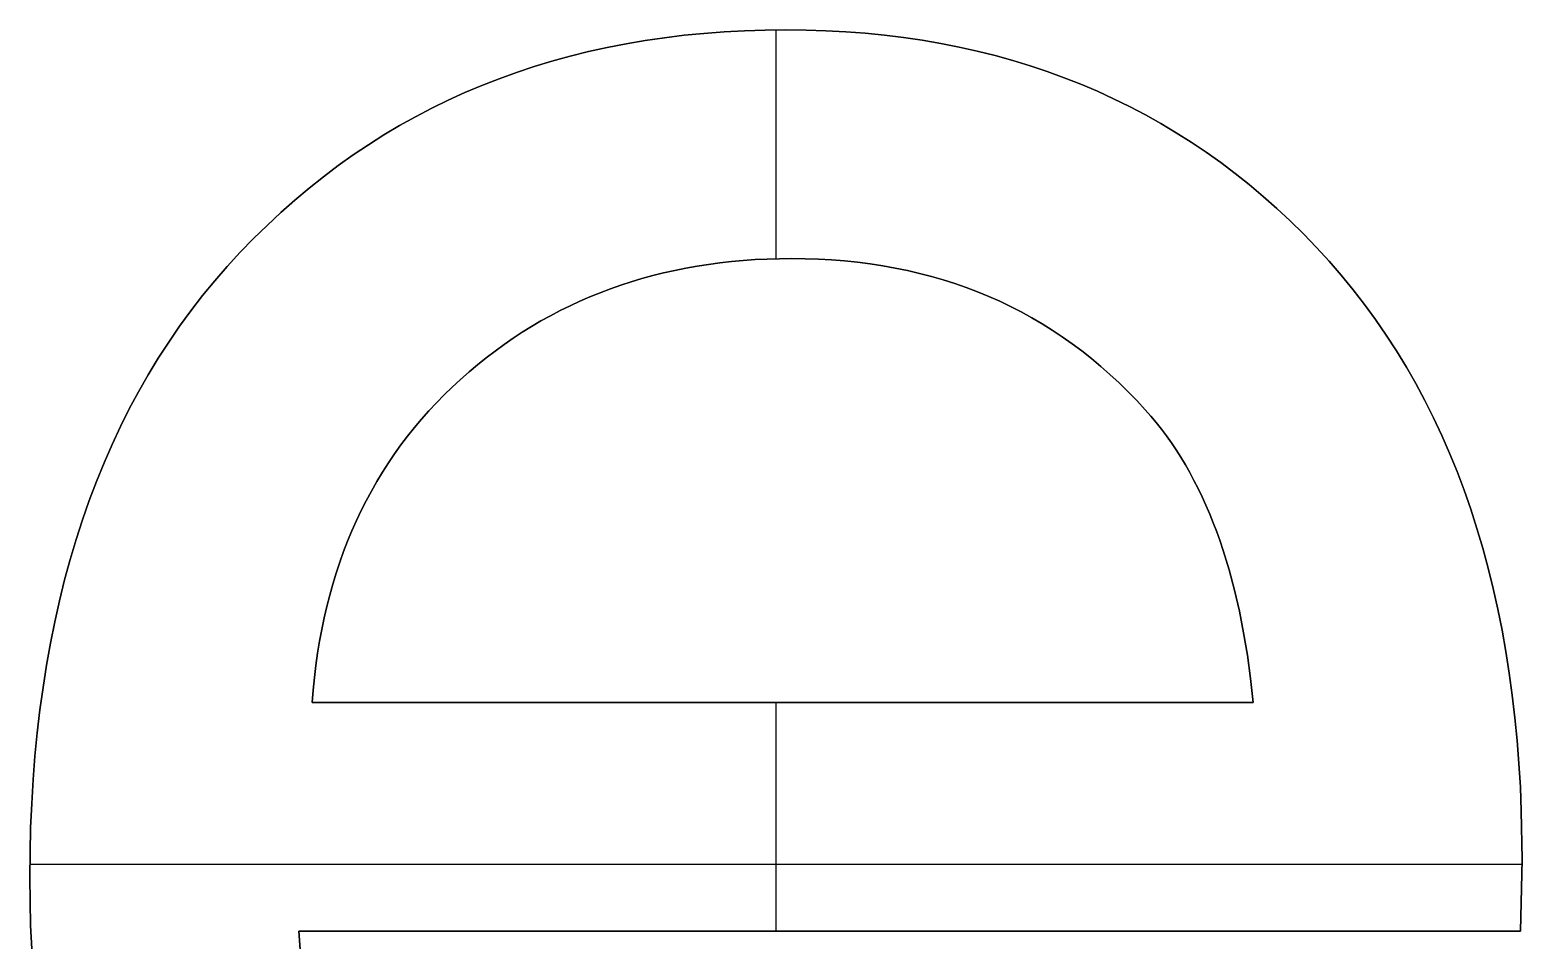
# Model space of a CAD drawing. Header units: millimetres. Extents: x 13281 to 14181, y -10285 to -9647.
# Drawn here: x 13312.2 to 13332.26, y -9666.79 to -9654.57 of the extents above; entities that cross this region are included whole.
import ezdxf

# ---------------------------------------------------------------- set-up
doc = ezdxf.new("R2010")
doc.units = ezdxf.units.MM
doc.header["$MEASUREMENT"] = 0
doc.layers.add('Default', color=7, linetype='Continuous', true_color=0xffffff)

msp = doc.modelspace()

# ---------------------------------------------------------------- linework, layer by layer
at = {"layer": 'Default'}
for p, q in [((13321.529, -9654.593), (13321.802, -9654.579)), ((13321.529, -9654.593, 1), (13321.802, -9654.579, 1)), ((13321.802, -9654.579, 0.5), (13321.529, -9654.593, 0.5)), ((13321.802, -9654.579), (13322.079, -9654.57)), ((13321.802, -9654.579, 1), (13322.079, -9654.57, 1)), ((13322.079, -9654.57, 0.5), (13321.802, -9654.579, 0.5)), ((13322.079, -9654.57), (13322.359, -9654.567)), ((13322.079, -9654.57, 1), (13322.359, -9654.567, 1)), ((13322.359, -9654.567, 0.5), (13322.079, -9654.57, 0.5)), ((13322.226, -9654.567), (13322.226, -9657.642)), ((13322.226, -9654.567, 1), (13322.226, -9657.642, 1)), ((13322.359, -9654.567), (13322.63, -9654.57)), ((13322.359, -9654.567, 1), (13322.63, -9654.57, 1)), ((13322.63, -9654.57, 0.5), (13322.359, -9654.567, 0.5)), ((13322.359, -9654.567), (13322.359, -9654.567, 1)), ((13322.63, -9654.57), (13322.898, -9654.578)), ((13322.63, -9654.57, 1), (13322.898, -9654.578, 1)), ((13322.898, -9654.578, 0.5), (13322.63, -9654.57, 0.5)), ((13322.898, -9654.578), (13323.163, -9654.593)), ((13322.898, -9654.578, 1), (13323.163, -9654.593, 1)), ((13323.163, -9654.593, 0.5), (13322.898, -9654.578, 0.5)), ((13323.163, -9654.593), (13323.425, -9654.612)), ((13323.163, -9654.593, 1), (13323.425, -9654.612, 1)), ((13323.425, -9654.612, 0.5), (13323.163, -9654.593, 0.5)), ((13319.957, -9654.803), (13320.21, -9654.754)), ((13319.957, -9654.803, 1), (13320.21, -9654.754, 1)), ((13320.21, -9654.754, 0.5), (13319.957, -9654.803, 0.5)), ((13320.21, -9654.754), (13320.467, -9654.71)), ((13320.21, -9654.754, 1), (13320.467, -9654.71, 1)), ((13320.467, -9654.71, 0.5), (13320.21, -9654.754, 0.5)), ((13320.467, -9654.71), (13320.728, -9654.672)), ((13320.467, -9654.71, 1), (13320.728, -9654.672, 1)), ((13320.728, -9654.672, 0.5), (13320.467, -9654.71, 0.5)), ((13320.728, -9654.672), (13320.991, -9654.64)), ((13320.728, -9654.672, 1), (13320.991, -9654.64, 1)), ((13320.991, -9654.64, 0.5), (13320.728, -9654.672, 0.5)), ((13320.991, -9654.64), (13321.258, -9654.614)), ((13320.991, -9654.64, 1), (13321.258, -9654.614, 1)), ((13321.258, -9654.614, 0.5), (13320.991, -9654.64, 0.5)), ((13321.258, -9654.614), (13321.529, -9654.593)), ((13321.258, -9654.614, 1), (13321.529, -9654.593, 1)), ((13321.529, -9654.593, 0.5), (13321.258, -9654.614, 0.5)), ((13323.425, -9654.612), (13323.684, -9654.638)), ((13323.425, -9654.612, 1), (13323.684, -9654.638, 1)), ((13323.684, -9654.638, 0.5), (13323.425, -9654.612, 0.5)), ((13323.684, -9654.638), (13323.94, -9654.67)), ((13323.684, -9654.638, 1), (13323.94, -9654.67, 1)), ((13323.94, -9654.67, 0.5), (13323.684, -9654.638, 0.5)), ((13323.94, -9654.67), (13324.192, -9654.707)), ((13323.94, -9654.67, 1), (13324.192, -9654.707, 1)), ((13324.192, -9654.707, 0.5), (13323.94, -9654.67, 0.5)), ((13324.192, -9654.707), (13324.442, -9654.749)), ((13324.192, -9654.707, 1), (13324.442, -9654.749, 1)), ((13324.442, -9654.749, 0.5), (13324.192, -9654.707, 0.5)), ((13324.442, -9654.749), (13324.688, -9654.798)), ((13324.442, -9654.749, 1), (13324.688, -9654.798, 1)), ((13324.688, -9654.798, 0.5), (13324.442, -9654.749, 0.5)), ((13318.974, -9655.06), (13319.215, -9654.987)), ((13318.974, -9655.06, 1), (13319.215, -9654.987, 1)), ((13319.215, -9654.987, 0.5), (13318.974, -9655.06, 0.5)), ((13319.215, -9654.987), (13319.459, -9654.92)), ((13319.215, -9654.987, 1), (13319.459, -9654.92, 1)), ((13319.459, -9654.92, 0.5), (13319.215, -9654.987, 0.5)), ((13319.459, -9654.92), (13319.706, -9654.859)), ((13319.459, -9654.92, 1), (13319.706, -9654.859, 1)), ((13319.706, -9654.859, 0.5), (13319.459, -9654.92, 0.5)), ((13319.706, -9654.859), (13319.957, -9654.803)), ((13319.706, -9654.859, 1), (13319.957, -9654.803, 1)), ((13319.957, -9654.803, 0.5), (13319.706, -9654.859, 0.5)), ((13324.688, -9654.798), (13324.931, -9654.852)), ((13324.688, -9654.798, 1), (13324.931, -9654.852, 1)), ((13324.931, -9654.852, 0.5), (13324.688, -9654.798, 0.5)), ((13324.931, -9654.852), (13325.171, -9654.912)), ((13324.931, -9654.852, 1), (13325.171, -9654.912, 1)), ((13325.171, -9654.912, 0.5), (13324.931, -9654.852, 0.5)), ((13325.171, -9654.912), (13325.408, -9654.978)), ((13325.171, -9654.912, 1), (13325.408, -9654.978, 1)), ((13325.408, -9654.978, 0.5), (13325.171, -9654.912, 0.5)), ((13325.408, -9654.978), (13325.642, -9655.049)), ((13325.408, -9654.978, 1), (13325.642, -9655.049, 1)), ((13325.642, -9655.049, 0.5), (13325.408, -9654.978, 0.5)), ((13318.503, -9655.223), (13318.737, -9655.139)), ((13318.503, -9655.223, 1), (13318.737, -9655.139, 1)), ((13318.737, -9655.139, 0.5), (13318.503, -9655.223, 0.5)), ((13318.737, -9655.139), (13318.974, -9655.06)), ((13318.737, -9655.139, 1), (13318.974, -9655.06, 1)), ((13318.974, -9655.06, 0.5), (13318.737, -9655.139, 0.5)), ((13325.642, -9655.049), (13325.873, -9655.126)), ((13325.642, -9655.049, 1), (13325.873, -9655.126, 1)), ((13325.873, -9655.126, 0.5), (13325.642, -9655.049, 0.5)), ((13325.873, -9655.126), (13326.1, -9655.209)), ((13325.873, -9655.126, 1), (13326.1, -9655.209, 1)), ((13326.1, -9655.209, 0.5), (13325.873, -9655.126, 0.5)), ((13318.044, -9655.41), (13318.272, -9655.314)), ((13318.044, -9655.41, 1), (13318.272, -9655.314, 1)), ((13318.272, -9655.314, 0.5), (13318.044, -9655.41, 0.5)), ((13318.272, -9655.314), (13318.503, -9655.223)), ((13318.272, -9655.314, 1), (13318.503, -9655.223, 1)), ((13318.503, -9655.223, 0.5), (13318.272, -9655.314, 0.5)), ((13326.1, -9655.209), (13326.325, -9655.297)), ((13326.1, -9655.209, 1), (13326.325, -9655.297, 1)), ((13326.325, -9655.297, 0.5), (13326.1, -9655.209, 0.5)), ((13326.325, -9655.297), (13326.546, -9655.391)), ((13326.325, -9655.297, 1), (13326.546, -9655.391, 1)), ((13326.546, -9655.391, 0.5), (13326.325, -9655.297, 0.5)), ((13326.546, -9655.391), (13326.764, -9655.491)), ((13326.546, -9655.391, 1), (13326.764, -9655.491, 1)), ((13326.764, -9655.491, 0.5), (13326.546, -9655.391, 0.5)), ((13317.599, -9655.62), (13317.82, -9655.512)), ((13317.599, -9655.62, 1), (13317.82, -9655.512, 1)), ((13317.82, -9655.512, 0.5), (13317.599, -9655.62, 0.5)), ((13317.82, -9655.512), (13318.044, -9655.41)), ((13317.82, -9655.512, 1), (13318.044, -9655.41, 1)), ((13318.044, -9655.41, 0.5), (13317.82, -9655.512, 0.5)), ((13326.764, -9655.491), (13326.979, -9655.597)), ((13326.764, -9655.491, 1), (13326.979, -9655.597, 1)), ((13326.979, -9655.597, 0.5), (13326.764, -9655.491, 0.5)), ((13317.167, -9655.853), (13317.381, -9655.734)), ((13317.167, -9655.853, 1), (13317.381, -9655.734, 1)), ((13317.381, -9655.734, 0.5), (13317.167, -9655.853, 0.5)), ((13317.381, -9655.734), (13317.599, -9655.62)), ((13317.381, -9655.734, 1), (13317.599, -9655.62, 1)), ((13317.599, -9655.62, 0.5), (13317.381, -9655.734, 0.5)), ((13326.979, -9655.597), (13327.191, -9655.708)), ((13326.979, -9655.597, 1), (13327.191, -9655.708, 1)), ((13327.191, -9655.708, 0.5), (13326.979, -9655.597, 0.5)), ((13327.191, -9655.708), (13327.4, -9655.825)), ((13327.191, -9655.708, 1), (13327.4, -9655.825, 1)), ((13327.4, -9655.825, 0.5), (13327.191, -9655.708, 0.5)), ((13316.748, -9656.11), (13316.955, -9655.979)), ((13316.748, -9656.11, 1), (13316.955, -9655.979, 1)), ((13316.955, -9655.979, 0.5), (13316.748, -9656.11, 0.5)), ((13316.955, -9655.979), (13317.167, -9655.853)), ((13316.955, -9655.979, 1), (13317.167, -9655.853, 1)), ((13317.167, -9655.853, 0.5), (13316.955, -9655.979, 0.5)), ((13327.4, -9655.825), (13327.605, -9655.948)), ((13327.4, -9655.825, 1), (13327.605, -9655.948, 1)), ((13327.605, -9655.948, 0.5), (13327.4, -9655.825, 0.5)), ((13327.605, -9655.948), (13327.808, -9656.076)), ((13327.605, -9655.948, 1), (13327.808, -9656.076, 1)), ((13327.808, -9656.076, 0.5), (13327.605, -9655.948, 0.5)), ((13316.543, -9656.247), (13316.748, -9656.11)), ((13316.543, -9656.247, 1), (13316.748, -9656.11, 1)), ((13316.748, -9656.11, 0.5), (13316.543, -9656.247, 0.5)), ((13327.808, -9656.076), (13328.007, -9656.21)), ((13327.808, -9656.076, 1), (13328.007, -9656.21, 1)), ((13328.007, -9656.21, 0.5), (13327.808, -9656.076, 0.5)), ((13316.144, -9656.539), (13316.342, -9656.39)), ((13316.144, -9656.539, 1), (13316.342, -9656.39, 1)), ((13316.342, -9656.39, 0.5), (13316.144, -9656.539, 0.5)), ((13316.342, -9656.39), (13316.543, -9656.247)), ((13316.342, -9656.39, 1), (13316.543, -9656.247, 1)), ((13316.543, -9656.247, 0.5), (13316.342, -9656.39, 0.5)), ((13328.007, -9656.21), (13328.204, -9656.35)), ((13328.007, -9656.21, 1), (13328.204, -9656.35, 1)), ((13328.204, -9656.35, 0.5), (13328.007, -9656.21, 0.5)), ((13328.204, -9656.35), (13328.397, -9656.495)), ((13328.204, -9656.35, 1), (13328.397, -9656.495, 1)), ((13328.397, -9656.495, 0.5), (13328.204, -9656.35, 0.5)), ((13315.949, -9656.694), (13316.144, -9656.539)), ((13315.949, -9656.694, 1), (13316.144, -9656.539, 1)), ((13316.144, -9656.539, 0.5), (13315.949, -9656.694, 0.5)), ((13328.397, -9656.495), (13328.587, -9656.646)), ((13328.397, -9656.495, 1), (13328.587, -9656.646, 1)), ((13328.587, -9656.646, 0.5), (13328.397, -9656.495, 0.5)), ((13315.757, -9656.854), (13315.949, -9656.694)), ((13315.757, -9656.854, 1), (13315.949, -9656.694, 1)), ((13315.949, -9656.694, 0.5), (13315.757, -9656.854, 0.5)), ((13328.587, -9656.646), (13328.774, -9656.803)), ((13328.587, -9656.646, 1), (13328.774, -9656.803, 1)), ((13328.774, -9656.803, 0.5), (13328.587, -9656.646, 0.5)), ((13315.569, -9657.021), (13315.757, -9656.854)), ((13315.569, -9657.021, 1), (13315.757, -9656.854, 1)), ((13315.757, -9656.854, 0.5), (13315.569, -9657.021, 0.5)), ((13328.774, -9656.803), (13328.958, -9656.966)), ((13328.774, -9656.803, 1), (13328.958, -9656.966, 1)), ((13328.958, -9656.966, 0.5), (13328.774, -9656.803, 0.5)), ((13328.958, -9656.966), (13329.138, -9657.134)), ((13328.958, -9656.966, 1), (13329.138, -9657.134, 1)), ((13329.138, -9657.134, 0.5), (13328.958, -9656.966, 0.5)), ((13315.202, -9657.371), (13315.384, -9657.193)), ((13315.202, -9657.371, 1), (13315.384, -9657.193, 1)), ((13315.384, -9657.193, 0.5), (13315.202, -9657.371, 0.5)), ((13315.384, -9657.193), (13315.569, -9657.021)), ((13315.384, -9657.193, 1), (13315.569, -9657.021, 1)), ((13315.569, -9657.021, 0.5), (13315.384, -9657.193, 0.5)), ((13329.138, -9657.134), (13329.316, -9657.308)), ((13329.138, -9657.134, 1), (13329.316, -9657.308, 1)), ((13329.316, -9657.308, 0.5), (13329.138, -9657.134, 0.5)), ((13315.024, -9657.554), (13315.202, -9657.371)), ((13315.024, -9657.554, 1), (13315.202, -9657.371, 1)), ((13315.202, -9657.371, 0.5), (13315.024, -9657.554, 0.5)), ((13329.316, -9657.308), (13329.49, -9657.488)), ((13329.316, -9657.308, 1), (13329.49, -9657.488, 1)), ((13329.49, -9657.488, 0.5), (13329.316, -9657.308, 0.5)), ((13314.85, -9657.744), (13315.024, -9657.554)), ((13314.85, -9657.744, 1), (13315.024, -9657.554, 1)), ((13315.024, -9657.554, 0.5), (13314.85, -9657.744, 0.5)), ((13315.024, -9657.554), (13315.024, -9657.554, 1)), ((13329.49, -9657.488), (13329.661, -9657.673)), ((13329.49, -9657.488, 1), (13329.661, -9657.673, 1)), ((13329.661, -9657.673, 0.5), (13329.49, -9657.488, 0.5)), ((13329.49, -9657.488), (13329.49, -9657.488, 1)), ((13314.682, -9657.937), (13314.85, -9657.744)), ((13314.682, -9657.937, 1), (13314.85, -9657.744, 1)), ((13314.85, -9657.744, 0.5), (13314.682, -9657.937, 0.5)), ((13320.716, -9657.831), (13320.864, -9657.798)), ((13320.864, -9657.798, 1), (13320.716, -9657.831, 1)), ((13320.716, -9657.831, 0.5), (13320.864, -9657.798, 0.5)), ((13320.864, -9657.798), (13321.013, -9657.767)), ((13321.013, -9657.767, 1), (13320.864, -9657.798, 1)), ((13320.864, -9657.798, 0.5), (13321.013, -9657.767, 0.5)), ((13321.013, -9657.767), (13321.165, -9657.741)), ((13321.165, -9657.741, 1), (13321.013, -9657.767, 1)), ((13321.013, -9657.767, 0.5), (13321.165, -9657.741, 0.5)), ((13321.165, -9657.741), (13321.318, -9657.717)), ((13321.318, -9657.717, 1), (13321.165, -9657.741, 1)), ((13321.165, -9657.741, 0.5), (13321.318, -9657.717, 0.5)), ((13321.318, -9657.717), (13321.473, -9657.696)), ((13321.473, -9657.696, 1), (13321.318, -9657.717, 1)), ((13321.318, -9657.717, 0.5), (13321.473, -9657.696, 0.5)), ((13321.473, -9657.696), (13321.629, -9657.679)), ((13321.629, -9657.679, 1), (13321.473, -9657.696, 1)), ((13321.473, -9657.696, 0.5), (13321.629, -9657.679, 0.5)), ((13321.629, -9657.679), (13321.787, -9657.664)), ((13321.787, -9657.664, 1), (13321.629, -9657.679, 1)), ((13321.629, -9657.679, 0.5), (13321.787, -9657.664, 0.5)), ((13321.787, -9657.664), (13321.946, -9657.653)), ((13321.946, -9657.653, 1), (13321.787, -9657.664, 1)), ((13321.787, -9657.664, 0.5), (13321.946, -9657.653, 0.5)), ((13321.946, -9657.653), (13322.108, -9657.645)), ((13322.108, -9657.645, 1), (13321.946, -9657.653, 1)), ((13321.946, -9657.653, 0.5), (13322.108, -9657.645, 0.5)), ((13322.108, -9657.645), (13322.271, -9657.641)), ((13322.271, -9657.641, 1), (13322.108, -9657.645, 1)), ((13322.108, -9657.645, 0.5), (13322.271, -9657.641, 0.5)), ((13322.271, -9657.641), (13322.435, -9657.639)), ((13322.435, -9657.639, 1), (13322.271, -9657.641, 1)), ((13322.271, -9657.641, 0.5), (13322.435, -9657.639, 0.5)), ((13322.435, -9657.639), (13322.617, -9657.641)), ((13322.617, -9657.641, 1), (13322.435, -9657.639, 1)), ((13322.435, -9657.639, 0.5), (13322.617, -9657.641, 0.5)), ((13322.435, -9657.639), (13322.435, -9657.639, 1)), ((13322.617, -9657.641), (13322.796, -9657.647)), ((13322.796, -9657.647, 1), (13322.617, -9657.641, 1)), ((13322.617, -9657.641, 0.5), (13322.796, -9657.647, 0.5)), ((13322.796, -9657.647), (13322.974, -9657.657)), ((13322.974, -9657.657, 1), (13322.796, -9657.647, 1)), ((13322.796, -9657.647, 0.5), (13322.974, -9657.657, 0.5)), ((13322.974, -9657.657), (13323.149, -9657.671)), ((13323.149, -9657.671, 1), (13322.974, -9657.657, 1)), ((13322.974, -9657.657, 0.5), (13323.149, -9657.671, 0.5)), ((13323.149, -9657.671), (13323.322, -9657.689)), ((13323.322, -9657.689, 1), (13323.149, -9657.671, 1)), ((13323.149, -9657.671, 0.5), (13323.322, -9657.689, 0.5)), ((13323.322, -9657.689), (13323.493, -9657.711)), ((13323.493, -9657.711, 1), (13323.322, -9657.689, 1)), ((13323.322, -9657.689, 0.5), (13323.493, -9657.711, 0.5)), ((13323.493, -9657.711), (13323.662, -9657.736)), ((13323.662, -9657.736, 1), (13323.493, -9657.711, 1)), ((13323.493, -9657.711, 0.5), (13323.662, -9657.736, 0.5)), ((13323.662, -9657.736), (13323.828, -9657.766)), ((13323.828, -9657.766, 1), (13323.662, -9657.736, 1)), ((13323.662, -9657.736, 0.5), (13323.828, -9657.766, 0.5)), ((13323.828, -9657.766), (13323.993, -9657.8)), ((13323.993, -9657.8, 1), (13323.828, -9657.766, 1)), ((13323.828, -9657.766, 0.5), (13323.993, -9657.8, 0.5)), ((13323.993, -9657.8), (13324.155, -9657.838)), ((13324.155, -9657.838, 1), (13323.993, -9657.8, 1)), ((13323.993, -9657.8, 0.5), (13324.155, -9657.838, 0.5)), ((13329.661, -9657.673), (13329.825, -9657.863)), ((13329.661, -9657.673, 1), (13329.825, -9657.863, 1)), ((13329.825, -9657.863, 0.5), (13329.661, -9657.673, 0.5)), ((13314.519, -9658.136), (13314.682, -9657.937)), ((13314.519, -9658.136, 1), (13314.682, -9657.937, 1)), ((13314.682, -9657.937, 0.5), (13314.519, -9658.136, 0.5)), ((13320, -9658.045), (13320.14, -9657.996)), ((13320.14, -9657.996, 1), (13320, -9658.045, 1)), ((13320, -9658.045, 0.5), (13320.14, -9657.996, 0.5)), ((13320.14, -9657.996), (13320.281, -9657.95)), ((13320.281, -9657.95, 1), (13320.14, -9657.996, 1)), ((13320.14, -9657.996, 0.5), (13320.281, -9657.95, 0.5)), ((13320.281, -9657.95), (13320.424, -9657.907)), ((13320.424, -9657.907, 1), (13320.281, -9657.95, 1)), ((13320.281, -9657.95, 0.5), (13320.424, -9657.907, 0.5)), ((13320.424, -9657.907), (13320.569, -9657.867)), ((13320.569, -9657.867, 1), (13320.424, -9657.907, 1)), ((13320.424, -9657.907, 0.5), (13320.569, -9657.867, 0.5)), ((13320.569, -9657.867), (13320.716, -9657.831)), ((13320.716, -9657.831, 1), (13320.569, -9657.867, 1)), ((13320.569, -9657.867, 0.5), (13320.716, -9657.831, 0.5)), ((13324.155, -9657.838), (13324.316, -9657.879)), ((13324.316, -9657.879, 1), (13324.155, -9657.838, 1)), ((13324.155, -9657.838, 0.5), (13324.316, -9657.879, 0.5)), ((13324.316, -9657.879), (13324.474, -9657.925)), ((13324.474, -9657.925, 1), (13324.316, -9657.879, 1)), ((13324.316, -9657.879, 0.5), (13324.474, -9657.925, 0.5)), ((13324.474, -9657.925), (13324.63, -9657.975)), ((13324.63, -9657.975, 1), (13324.474, -9657.925, 1)), ((13324.474, -9657.925, 0.5), (13324.63, -9657.975, 0.5)), ((13324.63, -9657.975), (13324.784, -9658.028)), ((13324.784, -9658.028, 1), (13324.63, -9657.975, 1)), ((13324.63, -9657.975, 0.5), (13324.784, -9658.028, 0.5)), ((13329.825, -9657.863), (13329.985, -9658.057)), ((13329.825, -9657.863, 1), (13329.985, -9658.057, 1)), ((13329.985, -9658.057, 0.5), (13329.825, -9657.863, 0.5)), ((13314.361, -9658.339), (13314.519, -9658.136)), ((13314.361, -9658.339, 1), (13314.519, -9658.136, 1)), ((13314.519, -9658.136, 0.5), (13314.361, -9658.339, 0.5)), ((13319.59, -9658.211), (13319.725, -9658.152)), ((13319.725, -9658.152, 1), (13319.59, -9658.211, 1)), ((13319.59, -9658.211, 0.5), (13319.725, -9658.152, 0.5)), ((13319.725, -9658.152), (13319.862, -9658.097)), ((13319.862, -9658.097, 1), (13319.725, -9658.152, 1)), ((13319.725, -9658.152, 0.5), (13319.862, -9658.097, 0.5)), ((13319.862, -9658.097), (13320, -9658.045)), ((13320, -9658.045, 1), (13319.862, -9658.097, 1)), ((13319.862, -9658.097, 0.5), (13320, -9658.045, 0.5)), ((13324.784, -9658.028), (13324.936, -9658.086)), ((13324.936, -9658.086, 1), (13324.784, -9658.028, 1)), ((13324.784, -9658.028, 0.5), (13324.936, -9658.086, 0.5)), ((13324.936, -9658.086), (13325.085, -9658.147)), ((13325.085, -9658.147, 1), (13324.936, -9658.086, 1)), ((13324.936, -9658.086, 0.5), (13325.085, -9658.147, 0.5)), ((13325.085, -9658.147), (13325.233, -9658.213)), ((13325.233, -9658.213, 1), (13325.085, -9658.147, 1)), ((13325.085, -9658.147, 0.5), (13325.233, -9658.213, 0.5)), ((13329.985, -9658.057), (13330.139, -9658.256)), ((13329.985, -9658.057, 1), (13330.139, -9658.256, 1)), ((13330.139, -9658.256, 0.5), (13329.985, -9658.057, 0.5)), ((13314.209, -9658.547), (13314.361, -9658.339)), ((13314.209, -9658.547, 1), (13314.361, -9658.339, 1)), ((13314.361, -9658.339, 0.5), (13314.209, -9658.547, 0.5)), ((13319.195, -9658.406), (13319.325, -9658.338)), ((13319.325, -9658.338, 1), (13319.195, -9658.406, 1)), ((13319.195, -9658.406, 0.5), (13319.325, -9658.338, 0.5)), ((13319.325, -9658.338), (13319.457, -9658.273)), ((13319.457, -9658.273, 1), (13319.325, -9658.338, 1)), ((13319.325, -9658.338, 0.5), (13319.457, -9658.273, 0.5)), ((13319.457, -9658.273), (13319.59, -9658.211)), ((13319.59, -9658.211, 1), (13319.457, -9658.273, 1)), ((13319.457, -9658.273, 0.5), (13319.59, -9658.211, 0.5)), ((13325.233, -9658.213), (13325.378, -9658.282)), ((13325.378, -9658.282, 1), (13325.233, -9658.213, 1)), ((13325.233, -9658.213, 0.5), (13325.378, -9658.282, 0.5)), ((13325.378, -9658.282), (13325.521, -9658.356)), ((13325.521, -9658.356, 1), (13325.378, -9658.282, 1)), ((13325.378, -9658.282, 0.5), (13325.521, -9658.356, 0.5)), ((13325.521, -9658.356), (13325.663, -9658.433)), ((13325.663, -9658.433, 1), (13325.521, -9658.356, 1)), ((13325.521, -9658.356, 0.5), (13325.663, -9658.433, 0.5)), ((13330.139, -9658.256), (13330.287, -9658.459)), ((13330.139, -9658.256, 1), (13330.287, -9658.459, 1)), ((13330.287, -9658.459, 0.5), (13330.139, -9658.256, 0.5)), ((13314.063, -9658.76), (13314.209, -9658.547)), ((13314.063, -9658.76, 1), (13314.209, -9658.547, 1)), ((13314.209, -9658.547, 0.5), (13314.063, -9658.76, 0.5)), ((13318.815, -9658.629), (13318.94, -9658.552)), ((13318.94, -9658.552, 1), (13318.815, -9658.629, 1)), ((13318.815, -9658.629, 0.5), (13318.94, -9658.552, 0.5)), ((13318.94, -9658.552), (13319.067, -9658.477)), ((13319.067, -9658.477, 1), (13318.94, -9658.552, 1)), ((13318.94, -9658.552, 0.5), (13319.067, -9658.477, 0.5)), ((13319.067, -9658.477), (13319.195, -9658.406)), ((13319.195, -9658.406, 1), (13319.067, -9658.477, 1)), ((13319.067, -9658.477, 0.5), (13319.195, -9658.406, 0.5)), ((13325.663, -9658.433), (13325.802, -9658.515)), ((13325.802, -9658.515, 1), (13325.663, -9658.433, 1)), ((13325.663, -9658.433, 0.5), (13325.802, -9658.515, 0.5)), ((13325.802, -9658.515), (13325.939, -9658.6)), ((13325.939, -9658.6, 1), (13325.802, -9658.515, 1)), ((13325.802, -9658.515, 0.5), (13325.939, -9658.6, 0.5)), ((13325.939, -9658.6), (13326.073, -9658.689)), ((13326.073, -9658.689, 1), (13325.939, -9658.6, 1)), ((13325.939, -9658.6, 0.5), (13326.073, -9658.689, 0.5)), ((13330.287, -9658.459), (13330.43, -9658.667)), ((13330.287, -9658.459, 1), (13330.43, -9658.667, 1)), ((13330.43, -9658.667, 0.5), (13330.287, -9658.459, 0.5)), ((13313.922, -9658.977), (13314.063, -9658.76)), ((13313.922, -9658.977, 1), (13314.063, -9658.76, 1)), ((13314.063, -9658.76, 0.5), (13313.922, -9658.977, 0.5)), ((13318.45, -9658.881), (13318.57, -9658.794)), ((13318.57, -9658.794, 1), (13318.45, -9658.881, 1)), ((13318.45, -9658.881, 0.5), (13318.57, -9658.794, 0.5)), ((13318.57, -9658.794), (13318.692, -9658.71)), ((13318.692, -9658.71, 1), (13318.57, -9658.794, 1)), ((13318.57, -9658.794, 0.5), (13318.692, -9658.71, 0.5)), ((13318.692, -9658.71), (13318.815, -9658.629)), ((13318.815, -9658.629, 1), (13318.692, -9658.71, 1)), ((13318.692, -9658.71, 0.5), (13318.815, -9658.629, 0.5)), ((13326.073, -9658.689), (13326.206, -9658.783)), ((13326.206, -9658.783, 1), (13326.073, -9658.689, 1)), ((13326.073, -9658.689, 0.5), (13326.206, -9658.783, 0.5)), ((13326.206, -9658.783), (13326.336, -9658.88)), ((13326.336, -9658.88, 1), (13326.206, -9658.783, 1)), ((13326.206, -9658.783, 0.5), (13326.336, -9658.88, 0.5)), ((13330.43, -9658.667), (13330.568, -9658.88)), ((13330.43, -9658.667, 1), (13330.568, -9658.88, 1)), ((13330.568, -9658.88, 0.5), (13330.43, -9658.667, 0.5)), ((13313.787, -9659.2), (13313.922, -9658.977)), ((13313.787, -9659.2, 1), (13313.922, -9658.977, 1)), ((13313.922, -9658.977, 0.5), (13313.787, -9659.2, 0.5)), ((13318.215, -9659.065), (13318.332, -9658.971)), ((13318.332, -9658.971, 1), (13318.215, -9659.065, 1)), ((13318.215, -9659.065, 0.5), (13318.332, -9658.971, 0.5)), ((13318.332, -9658.971), (13318.45, -9658.881)), ((13318.45, -9658.881, 1), (13318.332, -9658.971, 1)), ((13318.332, -9658.971, 0.5), (13318.45, -9658.881, 0.5)), ((13326.336, -9658.88), (13326.465, -9658.981)), ((13326.465, -9658.981, 1), (13326.336, -9658.88, 1)), ((13326.336, -9658.88, 0.5), (13326.465, -9658.981, 0.5)), ((13326.465, -9658.981), (13326.591, -9659.087)), ((13326.591, -9659.087, 1), (13326.465, -9658.981, 1)), ((13326.465, -9658.981, 0.5), (13326.591, -9659.087, 0.5)), ((13330.568, -9658.88), (13330.7, -9659.097)), ((13330.568, -9658.88, 1), (13330.7, -9659.097, 1)), ((13330.7, -9659.097, 0.5), (13330.568, -9658.88, 0.5)), ((13313.657, -9659.427), (13313.787, -9659.2)), ((13313.657, -9659.427, 1), (13313.787, -9659.2, 1)), ((13313.787, -9659.2, 0.5), (13313.657, -9659.427, 0.5)), ((13317.986, -9659.261), (13318.1, -9659.162)), ((13318.1, -9659.162, 1), (13317.986, -9659.261, 1)), ((13317.986, -9659.261, 0.5), (13318.1, -9659.162, 0.5)), ((13318.1, -9659.162), (13318.215, -9659.065)), ((13318.215, -9659.065, 1), (13318.1, -9659.162, 1)), ((13318.1, -9659.162, 0.5), (13318.215, -9659.065, 0.5)), ((13326.591, -9659.087), (13326.715, -9659.196)), ((13326.715, -9659.196, 1), (13326.591, -9659.087, 1)), ((13326.591, -9659.087, 0.5), (13326.715, -9659.196, 0.5)), ((13326.715, -9659.196), (13326.837, -9659.309)), ((13326.837, -9659.309, 1), (13326.715, -9659.196, 1)), ((13326.715, -9659.196, 0.5), (13326.837, -9659.309, 0.5)), ((13330.7, -9659.097), (13330.827, -9659.319)), ((13330.7, -9659.097, 1), (13330.827, -9659.319, 1)), ((13330.827, -9659.319, 0.5), (13330.7, -9659.097, 0.5)), ((13317.767, -9659.468), (13317.875, -9659.364)), ((13317.875, -9659.364, 1), (13317.767, -9659.468, 1)), ((13317.767, -9659.468, 0.5), (13317.875, -9659.364, 0.5)), ((13317.875, -9659.364), (13317.986, -9659.261)), ((13317.986, -9659.261, 1), (13317.875, -9659.364, 1)), ((13317.875, -9659.364, 0.5), (13317.986, -9659.261, 0.5)), ((13317.986, -9659.261), (13317.986, -9659.261, 1)), ((13326.837, -9659.309), (13326.957, -9659.426)), ((13326.957, -9659.426, 1), (13326.837, -9659.309, 1)), ((13326.837, -9659.309, 0.5), (13326.957, -9659.426, 0.5)), ((13330.827, -9659.319), (13330.949, -9659.546)), ((13330.827, -9659.319, 1), (13330.949, -9659.546, 1)), ((13330.949, -9659.546, 0.5), (13330.827, -9659.319, 0.5)), ((13313.533, -9659.658), (13313.657, -9659.427)), ((13313.533, -9659.658, 1), (13313.657, -9659.427, 1)), ((13313.657, -9659.427, 0.5), (13313.533, -9659.658, 0.5)), ((13317.561, -9659.684), (13317.662, -9659.575)), ((13317.662, -9659.575, 1), (13317.561, -9659.684, 1)), ((13317.561, -9659.684, 0.5), (13317.662, -9659.575, 0.5)), ((13317.662, -9659.575), (13317.767, -9659.468)), ((13317.767, -9659.468, 1), (13317.662, -9659.575, 1)), ((13317.662, -9659.575, 0.5), (13317.767, -9659.468, 0.5)), ((13326.957, -9659.426), (13327.075, -9659.547)), ((13327.075, -9659.547, 1), (13326.957, -9659.426, 1)), ((13326.957, -9659.426, 0.5), (13327.075, -9659.547, 0.5)), ((13327.075, -9659.547), (13327.19, -9659.672)), ((13327.19, -9659.672, 1), (13327.075, -9659.547, 1)), ((13327.075, -9659.547, 0.5), (13327.19, -9659.672, 0.5)), ((13330.949, -9659.546), (13331.065, -9659.778)), ((13330.949, -9659.546, 1), (13331.065, -9659.778, 1)), ((13331.065, -9659.778, 0.5), (13330.949, -9659.546, 0.5)), ((13313.414, -9659.895), (13313.533, -9659.658)), ((13313.414, -9659.895, 1), (13313.533, -9659.658, 1)), ((13313.533, -9659.658, 0.5), (13313.414, -9659.895, 0.5)), ((13317.367, -9659.908), (13317.462, -9659.795)), ((13317.462, -9659.795, 1), (13317.367, -9659.908, 1)), ((13317.367, -9659.908, 0.5), (13317.462, -9659.795, 0.5)), ((13317.462, -9659.795), (13317.561, -9659.684)), ((13317.561, -9659.684, 1), (13317.462, -9659.795, 1)), ((13317.462, -9659.795, 0.5), (13317.561, -9659.684, 0.5)), ((13327.19, -9659.672), (13327.264, -9659.755)), ((13327.264, -9659.755, 1), (13327.19, -9659.672, 1)), ((13327.19, -9659.672, 0.5), (13327.264, -9659.755, 0.5)), ((13327.19, -9659.672), (13327.19, -9659.672, 1)), ((13327.264, -9659.755), (13327.336, -9659.841)), ((13327.336, -9659.841, 1), (13327.264, -9659.755, 1)), ((13327.264, -9659.755, 0.5), (13327.336, -9659.841, 0.5)), ((13331.065, -9659.778), (13331.176, -9660.014)), ((13331.065, -9659.778, 1), (13331.176, -9660.014, 1)), ((13331.176, -9660.014, 0.5), (13331.065, -9659.778, 0.5)), ((13313.301, -9660.136), (13313.414, -9659.895)), ((13313.301, -9660.136, 1), (13313.414, -9659.895, 1)), ((13313.414, -9659.895, 0.5), (13313.301, -9660.136, 0.5)), ((13317.274, -9660.024), (13317.367, -9659.908)), ((13317.367, -9659.908, 1), (13317.274, -9660.024, 1)), ((13317.274, -9660.024, 0.5), (13317.367, -9659.908, 0.5)), ((13327.336, -9659.841), (13327.406, -9659.929)), ((13327.406, -9659.929, 1), (13327.336, -9659.841, 1)), ((13327.336, -9659.841, 0.5), (13327.406, -9659.929, 0.5)), ((13327.406, -9659.929), (13327.474, -9660.02)), ((13327.474, -9660.02, 1), (13327.406, -9659.929, 1)), ((13327.406, -9659.929, 0.5), (13327.474, -9660.02, 0.5)), ((13313.193, -9660.382), (13313.301, -9660.136)), ((13313.193, -9660.382, 1), (13313.301, -9660.136, 1)), ((13313.301, -9660.136, 0.5), (13313.193, -9660.382, 0.5)), ((13317.099, -9660.261), (13317.185, -9660.141)), ((13317.185, -9660.141, 1), (13317.099, -9660.261, 1)), ((13317.099, -9660.261, 0.5), (13317.185, -9660.141, 0.5)), ((13317.185, -9660.141), (13317.274, -9660.024)), ((13317.274, -9660.024, 1), (13317.185, -9660.141, 1)), ((13317.185, -9660.141, 0.5), (13317.274, -9660.024, 0.5)), ((13327.474, -9660.02), (13327.541, -9660.114)), ((13327.541, -9660.114, 1), (13327.474, -9660.02, 1)), ((13327.474, -9660.02, 0.5), (13327.541, -9660.114, 0.5)), ((13327.541, -9660.114), (13327.605, -9660.21)), ((13327.605, -9660.21, 1), (13327.541, -9660.114, 1)), ((13327.541, -9660.114, 0.5), (13327.605, -9660.21, 0.5)), ((13331.176, -9660.014), (13331.281, -9660.254)), ((13331.176, -9660.014, 1), (13331.281, -9660.254, 1)), ((13331.281, -9660.254, 0.5), (13331.176, -9660.014, 0.5)), ((13313.091, -9660.632), (13313.193, -9660.382)), ((13313.091, -9660.632, 1), (13313.193, -9660.382, 1)), ((13313.193, -9660.382, 0.5), (13313.091, -9660.632, 0.5)), ((13316.937, -9660.506), (13317.017, -9660.382)), ((13317.017, -9660.382, 1), (13316.937, -9660.506, 1)), ((13316.937, -9660.506, 0.5), (13317.017, -9660.382, 0.5)), ((13317.017, -9660.382), (13317.099, -9660.261)), ((13317.099, -9660.261, 1), (13317.017, -9660.382, 1)), ((13317.017, -9660.382, 0.5), (13317.099, -9660.261, 0.5)), ((13327.605, -9660.21), (13327.668, -9660.308)), ((13327.668, -9660.308, 1), (13327.605, -9660.21, 1)), ((13327.605, -9660.21, 0.5), (13327.668, -9660.308, 0.5)), ((13327.668, -9660.308), (13327.729, -9660.409)), ((13327.729, -9660.409, 1), (13327.668, -9660.308, 1)), ((13327.668, -9660.308, 0.5), (13327.729, -9660.409, 0.5)), ((13327.729, -9660.409), (13327.788, -9660.513)), ((13327.788, -9660.513, 1), (13327.729, -9660.409, 1)), ((13327.729, -9660.409, 0.5), (13327.788, -9660.513, 0.5)), ((13331.281, -9660.254), (13331.381, -9660.499)), ((13331.281, -9660.254, 1), (13331.381, -9660.499, 1)), ((13331.381, -9660.499, 0.5), (13331.281, -9660.254, 0.5)), ((13316.86, -9660.632), (13316.937, -9660.506)), ((13316.937, -9660.506, 1), (13316.86, -9660.632, 1)), ((13316.86, -9660.632, 0.5), (13316.937, -9660.506, 0.5)), ((13327.788, -9660.513), (13327.845, -9660.619)), ((13327.845, -9660.619, 1), (13327.788, -9660.513, 1)), ((13327.788, -9660.513, 0.5), (13327.845, -9660.619, 0.5)), ((13331.381, -9660.499), (13331.476, -9660.749)), ((13331.381, -9660.499, 1), (13331.476, -9660.749, 1)), ((13331.476, -9660.749, 0.5), (13331.381, -9660.499, 0.5)), ((13312.994, -9660.888), (13313.091, -9660.632)), ((13312.994, -9660.888, 1), (13313.091, -9660.632, 1)), ((13313.091, -9660.632, 0.5), (13312.994, -9660.888, 0.5)), ((13316.717, -9660.891), (13316.787, -9660.761)), ((13316.787, -9660.761, 1), (13316.717, -9660.891, 1)), ((13316.717, -9660.891, 0.5), (13316.787, -9660.761, 0.5)), ((13316.787, -9660.761), (13316.86, -9660.632)), ((13316.86, -9660.632, 1), (13316.787, -9660.761, 1)), ((13316.787, -9660.761, 0.5), (13316.86, -9660.632, 0.5)), ((13327.845, -9660.619), (13327.901, -9660.728)), ((13327.901, -9660.728, 1), (13327.845, -9660.619, 1)), ((13327.845, -9660.619, 0.5), (13327.901, -9660.728, 0.5)), ((13327.901, -9660.728), (13327.954, -9660.839)), ((13327.954, -9660.839, 1), (13327.901, -9660.728, 1)), ((13327.901, -9660.728, 0.5), (13327.954, -9660.839, 0.5)), ((13331.476, -9660.749), (13331.565, -9661.004)), ((13331.476, -9660.749, 1), (13331.565, -9661.004, 1)), ((13331.565, -9661.004, 0.5), (13331.476, -9660.749, 0.5)), ((13312.903, -9661.148), (13312.994, -9660.888)), ((13312.903, -9661.148, 1), (13312.994, -9660.888, 1)), ((13312.994, -9660.888, 0.5), (13312.903, -9661.148, 0.5)), ((13316.65, -9661.023), (13316.717, -9660.891)), ((13316.717, -9660.891, 1), (13316.65, -9661.023, 1)), ((13316.65, -9661.023, 0.5), (13316.717, -9660.891, 0.5)), ((13327.954, -9660.839), (13328.006, -9660.953)), ((13328.006, -9660.953, 1), (13327.954, -9660.839, 1)), ((13327.954, -9660.839, 0.5), (13328.006, -9660.953, 0.5)), ((13328.006, -9660.953), (13328.056, -9661.07)), ((13328.056, -9661.07, 1), (13328.006, -9660.953, 1)), ((13328.006, -9660.953, 0.5), (13328.056, -9661.07, 0.5)), ((13331.565, -9661.004), (13331.649, -9661.263)), ((13331.565, -9661.004, 1), (13331.649, -9661.263, 1)), ((13331.649, -9661.263, 0.5), (13331.565, -9661.004, 0.5)), ((13312.817, -9661.412), (13312.903, -9661.148)), ((13312.817, -9661.412, 1), (13312.903, -9661.148, 1)), ((13312.903, -9661.148, 0.5), (13312.817, -9661.412, 0.5)), ((13316.525, -9661.295), (13316.586, -9661.158)), ((13316.586, -9661.158, 1), (13316.525, -9661.295, 1)), ((13316.525, -9661.295, 0.5), (13316.586, -9661.158, 0.5)), ((13316.586, -9661.158), (13316.65, -9661.023)), ((13316.65, -9661.023, 1), (13316.586, -9661.158, 1)), ((13316.586, -9661.158, 0.5), (13316.65, -9661.023, 0.5)), ((13328.056, -9661.07), (13328.104, -9661.189)), ((13328.104, -9661.189, 1), (13328.056, -9661.07, 1)), ((13328.056, -9661.07, 0.5), (13328.104, -9661.189, 0.5)), ((13328.104, -9661.189), (13328.15, -9661.31)), ((13328.15, -9661.31, 1), (13328.104, -9661.189, 1)), ((13328.104, -9661.189, 0.5), (13328.15, -9661.31, 0.5)), ((13312.737, -9661.682), (13312.817, -9661.412)), ((13312.737, -9661.682, 1), (13312.817, -9661.412, 1)), ((13312.817, -9661.412, 0.5), (13312.737, -9661.682, 0.5)), ((13316.468, -9661.434), (13316.525, -9661.295)), ((13316.525, -9661.295, 1), (13316.468, -9661.434, 1)), ((13316.468, -9661.434, 0.5), (13316.525, -9661.295, 0.5)), ((13328.15, -9661.31), (13328.195, -9661.434)), ((13328.195, -9661.434, 1), (13328.15, -9661.31, 1)), ((13328.15, -9661.31, 0.5), (13328.195, -9661.434, 0.5)), ((13331.649, -9661.263), (13331.727, -9661.527)), ((13331.649, -9661.263, 1), (13331.727, -9661.527, 1)), ((13331.727, -9661.527, 0.5), (13331.649, -9661.263, 0.5)), ((13316.362, -9661.718), (13316.413, -9661.575)), ((13316.413, -9661.575, 1), (13316.362, -9661.718, 1)), ((13316.362, -9661.718, 0.5), (13316.413, -9661.575, 0.5)), ((13316.413, -9661.575), (13316.468, -9661.434)), ((13316.468, -9661.434, 1), (13316.413, -9661.575, 1)), ((13316.413, -9661.575, 0.5), (13316.468, -9661.434, 0.5)), ((13328.195, -9661.434), (13328.238, -9661.561)), ((13328.238, -9661.561, 1), (13328.195, -9661.434, 1)), ((13328.195, -9661.434, 0.5), (13328.238, -9661.561, 0.5)), ((13328.238, -9661.561), (13328.278, -9661.69)), ((13328.278, -9661.69, 1), (13328.238, -9661.561, 1)), ((13328.238, -9661.561, 0.5), (13328.278, -9661.69, 0.5)), ((13331.727, -9661.527), (13331.8, -9661.796)), ((13331.727, -9661.527, 1), (13331.8, -9661.796, 1)), ((13331.8, -9661.796, 0.5), (13331.727, -9661.527, 0.5)), ((13312.663, -9661.956), (13312.737, -9661.682)), ((13312.663, -9661.956, 1), (13312.737, -9661.682, 1)), ((13312.737, -9661.682, 0.5), (13312.663, -9661.956, 0.5)), ((13316.314, -9661.863), (13316.362, -9661.718)), ((13316.362, -9661.718, 1), (13316.314, -9661.863, 1)), ((13316.314, -9661.863, 0.5), (13316.362, -9661.718, 0.5)), ((13328.278, -9661.69), (13328.317, -9661.822)), ((13328.317, -9661.822, 1), (13328.278, -9661.69, 1)), ((13328.278, -9661.69, 0.5), (13328.317, -9661.822, 0.5)), ((13331.8, -9661.796), (13331.867, -9662.069)), ((13331.8, -9661.796, 1), (13331.867, -9662.069, 1)), ((13331.867, -9662.069, 0.5), (13331.8, -9661.796, 0.5)), ((13312.594, -9662.235), (13312.663, -9661.956)), ((13312.594, -9662.235, 1), (13312.663, -9661.956, 1)), ((13312.663, -9661.956, 0.5), (13312.594, -9662.235, 0.5)), ((13316.227, -9662.16), (13316.269, -9662.011)), ((13316.269, -9662.011, 1), (13316.227, -9662.16, 1)), ((13316.227, -9662.16, 0.5), (13316.269, -9662.011, 0.5)), ((13316.269, -9662.011), (13316.314, -9661.863)), ((13316.314, -9661.863, 1), (13316.269, -9662.011, 1)), ((13316.269, -9662.011, 0.5), (13316.314, -9661.863, 0.5)), ((13328.317, -9661.822), (13328.39, -9662.093)), ((13328.39, -9662.093, 1), (13328.317, -9661.822, 1)), ((13328.317, -9661.822, 0.5), (13328.39, -9662.093, 0.5)), ((13316.188, -9662.312), (13316.227, -9662.16)), ((13316.227, -9662.16, 1), (13316.188, -9662.312, 1)), ((13316.188, -9662.312, 0.5), (13316.227, -9662.16, 0.5)), ((13328.39, -9662.093), (13328.455, -9662.375)), ((13328.455, -9662.375, 1), (13328.39, -9662.093, 1)), ((13328.39, -9662.093, 0.5), (13328.455, -9662.375, 0.5)), ((13331.867, -9662.069), (13331.929, -9662.347)), ((13331.867, -9662.069, 1), (13331.929, -9662.347, 1)), ((13331.929, -9662.347, 0.5), (13331.867, -9662.069, 0.5)), ((13312.53, -9662.519), (13312.594, -9662.235)), ((13312.53, -9662.519, 1), (13312.594, -9662.235, 1)), ((13312.594, -9662.235, 0.5), (13312.53, -9662.519, 0.5)), ((13316.152, -9662.466), (13316.188, -9662.312)), ((13316.188, -9662.312, 1), (13316.152, -9662.466, 1)), ((13316.152, -9662.466, 0.5), (13316.188, -9662.312, 0.5)), ((13328.455, -9662.375), (13328.512, -9662.666)), ((13328.512, -9662.666, 1), (13328.455, -9662.375, 1)), ((13328.455, -9662.375, 0.5), (13328.512, -9662.666, 0.5)), ((13331.929, -9662.347), (13331.986, -9662.629)), ((13331.929, -9662.347, 1), (13331.986, -9662.629, 1)), ((13331.986, -9662.629, 0.5), (13331.929, -9662.347, 0.5)), ((13312.472, -9662.807), (13312.53, -9662.519)), ((13312.472, -9662.807, 1), (13312.53, -9662.519, 1)), ((13312.53, -9662.519, 0.5), (13312.472, -9662.807, 0.5)), ((13316.12, -9662.622), (13316.152, -9662.466)), ((13316.152, -9662.466, 1), (13316.12, -9662.622, 1)), ((13316.12, -9662.622, 0.5), (13316.152, -9662.466, 0.5)), ((13312.42, -9663.101), (13312.472, -9662.807)), ((13312.42, -9663.101, 1), (13312.472, -9662.807, 1)), ((13312.472, -9662.807, 0.5), (13312.42, -9663.101, 0.5)), ((13316.064, -9662.94), (13316.091, -9662.78)), ((13316.091, -9662.78, 1), (13316.064, -9662.94, 1)), ((13316.064, -9662.94, 0.5), (13316.091, -9662.78, 0.5)), ((13316.091, -9662.78), (13316.12, -9662.622)), ((13316.12, -9662.622, 1), (13316.091, -9662.78, 1)), ((13316.091, -9662.78, 0.5), (13316.12, -9662.622, 0.5)), ((13328.512, -9662.666), (13328.563, -9662.968)), ((13328.563, -9662.968, 1), (13328.512, -9662.666, 1)), ((13328.512, -9662.666, 0.5), (13328.563, -9662.968, 0.5)), ((13331.986, -9662.629), (13332.037, -9662.916)), ((13331.986, -9662.629, 1), (13332.037, -9662.916, 1)), ((13332.037, -9662.916, 0.5), (13331.986, -9662.629, 0.5)), ((13316.041, -9663.103), (13316.064, -9662.94)), ((13316.064, -9662.94, 1), (13316.041, -9663.103, 1)), ((13316.041, -9663.103, 0.5), (13316.064, -9662.94, 0.5)), ((13328.563, -9662.968), (13328.606, -9663.281)), ((13328.606, -9663.281, 1), (13328.563, -9662.968, 1)), ((13328.563, -9662.968, 0.5), (13328.606, -9663.281, 0.5)), ((13332.037, -9662.916), (13332.083, -9663.208)), ((13332.037, -9662.916, 1), (13332.083, -9663.208, 1)), ((13332.083, -9663.208, 0.5), (13332.037, -9662.916, 0.5)), ((13312.373, -9663.399), (13312.42, -9663.101)), ((13312.373, -9663.399, 1), (13312.42, -9663.101, 1)), ((13312.42, -9663.101, 0.5), (13312.373, -9663.399, 0.5)), ((13316.021, -9663.267), (13316.041, -9663.103)), ((13316.041, -9663.103, 1), (13316.021, -9663.267, 1)), ((13316.021, -9663.267, 0.5), (13316.041, -9663.103, 0.5)), ((13332.083, -9663.208), (13332.124, -9663.505)), ((13332.083, -9663.208, 1), (13332.124, -9663.505, 1)), ((13332.124, -9663.505, 0.5), (13332.083, -9663.208, 0.5)), ((13312.331, -9663.701), (13312.373, -9663.399)), ((13312.331, -9663.701, 1), (13312.373, -9663.399, 1)), ((13312.373, -9663.399, 0.5), (13312.331, -9663.701, 0.5)), ((13316.005, -9663.434), (13316.021, -9663.267)), ((13316.021, -9663.267, 1), (13316.005, -9663.434, 1)), ((13316.005, -9663.434, 0.5), (13316.021, -9663.267, 0.5)), ((13328.606, -9663.281), (13328.642, -9663.603)), ((13328.642, -9663.603, 1), (13328.606, -9663.281, 1)), ((13328.606, -9663.281, 0.5), (13328.642, -9663.603, 0.5)), ((13315.991, -9663.603), (13316.005, -9663.434)), ((13316.005, -9663.434, 1), (13315.991, -9663.603, 1)), ((13315.991, -9663.603, 0.5), (13316.005, -9663.434, 0.5)), ((13328.642, -9663.603), (13315.991, -9663.603)), ((13315.991, -9663.603), (13315.991, -9663.603, 1)), ((13315.991, -9663.603, 1), (13328.642, -9663.603, 1)), ((13328.642, -9663.603, 0.5), (13315.991, -9663.603, 0.5)), ((13322.226, -9663.603), (13322.226, -9666.675)), ((13322.226, -9663.603, 1), (13322.226, -9666.675, 1)), ((13322.316, -9663.603), (13322.316, -9663.603, 1)), ((13328.642, -9663.603, 1), (13328.642, -9663.603)), ((13332.124, -9663.505), (13332.159, -9663.806)), ((13332.124, -9663.505, 1), (13332.159, -9663.806, 1)), ((13332.159, -9663.806, 0.5), (13332.124, -9663.505, 0.5)), ((13312.295, -9664.009), (13312.331, -9663.701)), ((13312.295, -9664.009, 1), (13312.331, -9663.701, 1)), ((13312.331, -9663.701, 0.5), (13312.295, -9664.009, 0.5)), ((13332.159, -9663.806), (13332.189, -9664.111)), ((13332.159, -9663.806, 1), (13332.189, -9664.111, 1)), ((13332.189, -9664.111, 0.5), (13332.159, -9663.806, 0.5)), ((13312.265, -9664.321), (13312.295, -9664.009)), ((13312.265, -9664.321, 1), (13312.295, -9664.009, 1)), ((13312.295, -9664.009, 0.5), (13312.265, -9664.321, 0.5)), ((13332.189, -9664.111), (13332.213, -9664.422)), ((13332.189, -9664.111, 1), (13332.213, -9664.422, 1)), ((13332.213, -9664.422, 0.5), (13332.189, -9664.111, 0.5)), ((13312.24, -9664.638), (13312.265, -9664.321)), ((13312.24, -9664.638, 1), (13312.265, -9664.321, 1)), ((13312.265, -9664.321, 0.5), (13312.24, -9664.638, 0.5)), ((13332.213, -9664.422), (13332.232, -9664.737)), ((13332.213, -9664.422, 1), (13332.232, -9664.737, 1)), ((13332.232, -9664.737, 0.5), (13332.213, -9664.422, 0.5)), ((13312.221, -9664.959), (13312.24, -9664.638)), ((13312.221, -9664.959, 1), (13312.24, -9664.638, 1)), ((13312.24, -9664.638, 0.5), (13312.221, -9664.959, 0.5)), ((13332.232, -9664.737), (13332.245, -9665.056)), ((13332.232, -9664.737, 1), (13332.245, -9665.056, 1)), ((13332.245, -9665.056, 0.5), (13332.232, -9664.737, 0.5)), ((13312.207, -9665.286), (13312.221, -9664.959)), ((13312.207, -9665.286, 1), (13312.221, -9664.959, 1)), ((13312.221, -9664.959, 0.5), (13312.207, -9665.286, 0.5)), ((13332.245, -9665.056), (13332.256, -9665.71)), ((13332.245, -9665.056, 1), (13332.256, -9665.71, 1)), ((13332.256, -9665.71, 0.5), (13332.245, -9665.056, 0.5)), ((13312.196, -9665.952), (13312.207, -9665.286)), ((13312.196, -9665.952, 1), (13312.207, -9665.286, 1)), ((13312.207, -9665.286, 0.5), (13312.196, -9665.952, 0.5)), ((13312.197, -9665.772), (13332.256, -9665.772)), ((13312.197, -9665.772, 1), (13332.256, -9665.772, 1)), ((13332.256, -9665.71), (13332.236, -9666.675)), ((13332.256, -9665.71, 1), (13332.236, -9666.675, 1)), ((13332.236, -9666.675, 0.5), (13332.256, -9665.71, 0.5)), ((13332.256, -9665.71), (13332.256, -9665.71, 1)), ((13312.207, -9666.597), (13312.196, -9665.952)), ((13312.207, -9666.597, 1), (13312.196, -9665.952, 1)), ((13312.196, -9665.952, 0.5), (13312.207, -9666.597, 0.5)), ((13312.196, -9665.952), (13312.196, -9665.952, 1)), ((13312.221, -9666.912), (13312.207, -9666.597)), ((13312.221, -9666.912, 1), (13312.207, -9666.597, 1)), ((13312.207, -9666.597, 0.5), (13312.221, -9666.912, 0.5)), ((13315.81, -9666.675), (13315.844, -9667.107)), ((13332.236, -9666.675), (13315.81, -9666.675)), ((13332.236, -9666.675, 1), (13315.81, -9666.675, 1)), ((13315.81, -9666.675, 1), (13315.81, -9666.675)), ((13315.81, -9666.675, 1), (13315.844, -9667.107, 1)), ((13315.81, -9666.675, 0.5), (13332.236, -9666.675, 0.5)), ((13315.844, -9667.107, 0.5), (13315.81, -9666.675, 0.5)), ((13324.023, -9666.675), (13324.023, -9666.675, 1)), ((13332.236, -9666.675, 1), (13332.236, -9666.675))]:
    msp.add_line(p, q, dxfattribs=at)

doc.saveas('drawing.dxf')
